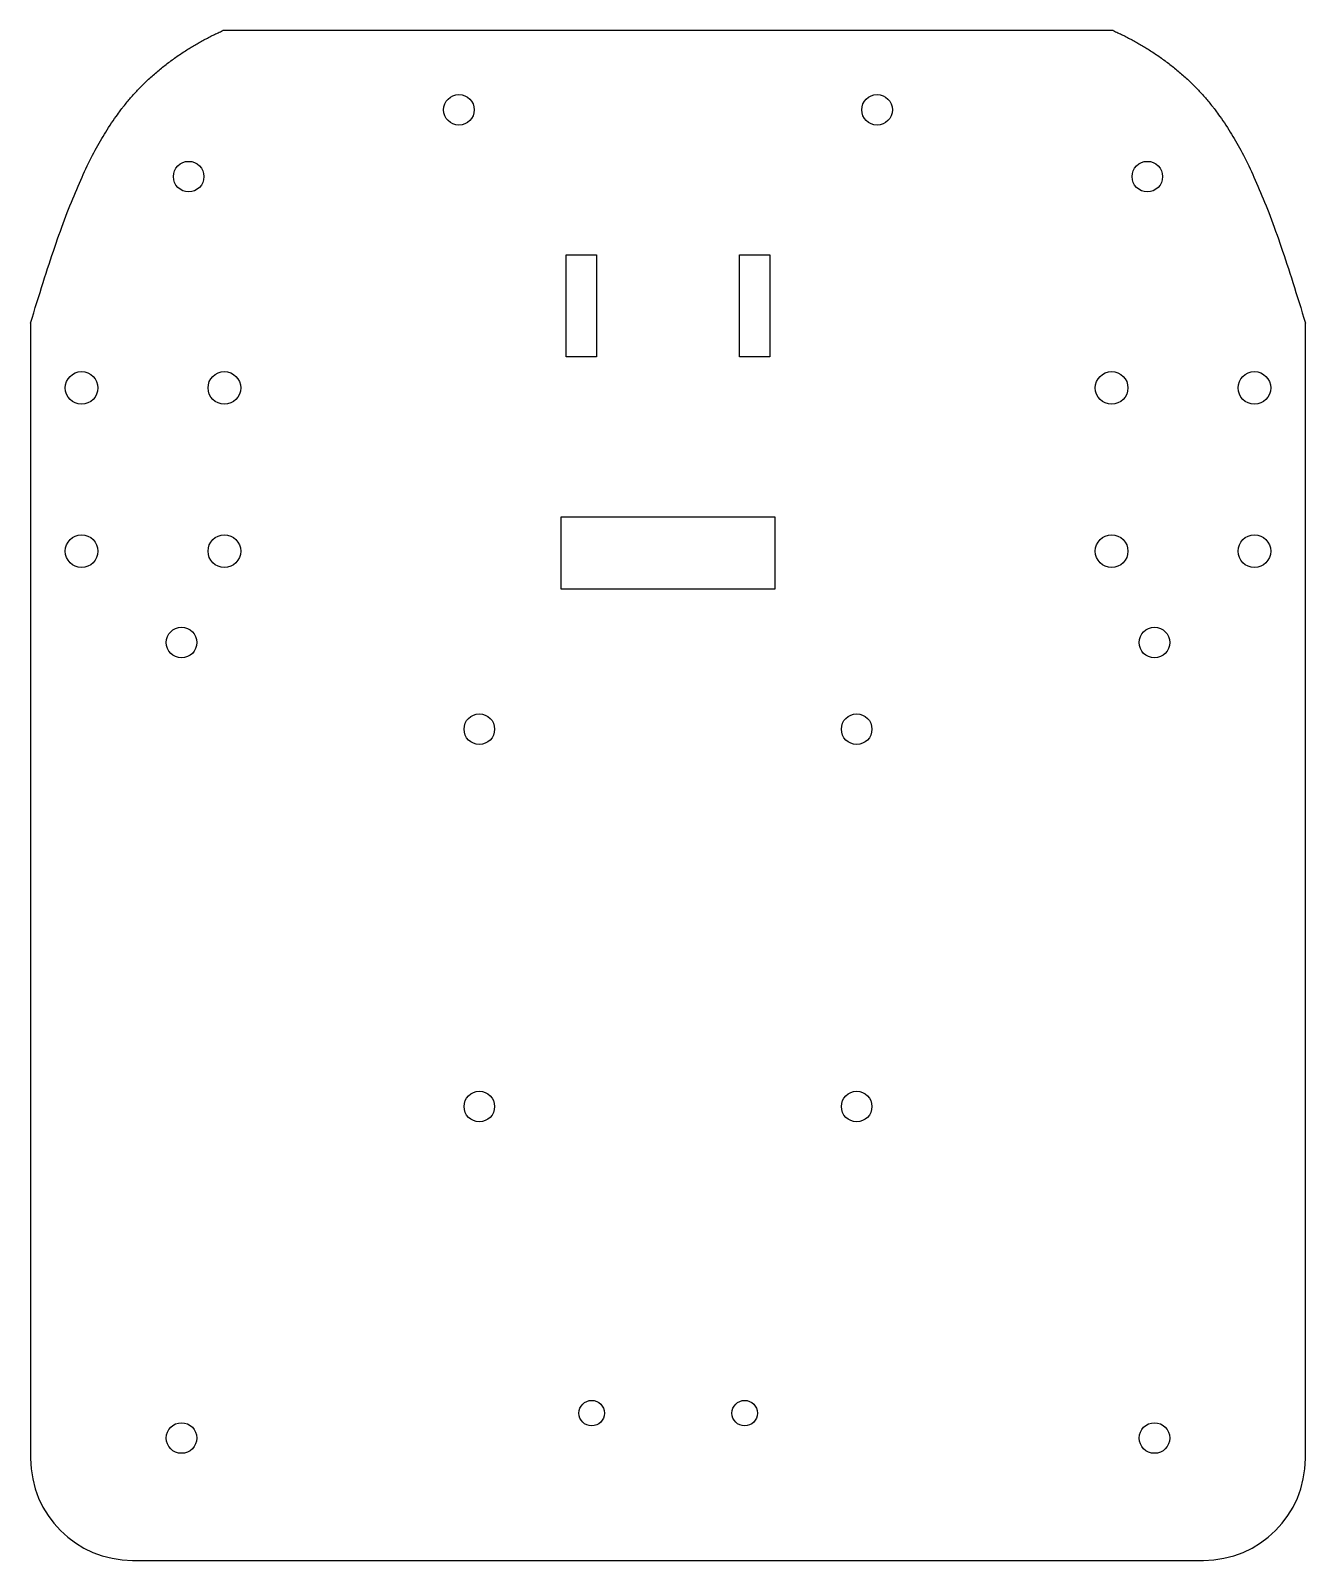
# Model space of a CAD drawing. Header units: millimetres. Extents: x 0 to 125, y 0 to 150.
import ezdxf

# ---------------------------------------------------------------- set-up
doc = ezdxf.new("R2010")
doc.units = ezdxf.units.MM

msp = doc.modelspace()

# ---------------------------------------------------------------- linework, layer by layer
at = {"color": 7, "linetype": 'Continuous', "lineweight": 25}
for p, q in [((106.16, 150), (18.84, 150)), ((52.5, 118), (52.5, 128)), ((52.5, 128), (55.5, 128)), ((55.5, 128), (55.5, 118)), ((69.5, 128), (72.5, 128)), ((69.5, 118), (69.5, 128)), ((72.5, 128), (72.5, 118)), ((0, 121.3), (0, 10)), ((125, 10), (125, 121.3)), ((55.5, 118), (52.5, 118)), ((72.5, 118), (69.5, 118)), ((52, 102.28), (52, 95.28)), ((73, 102.28), (52, 102.28)), ((73, 95.28), (73, 102.28)), ((52, 95.28), (73, 95.28)), ((10, 0), (115, 0))]:
    msp.add_line(p, q, dxfattribs=at)
for centre, radius in [((42, 142.23), 1.5), ((83, 142.23), 1.5), ((15.5, 135.68), 1.5), ((109.5, 135.68), 1.5), ((5, 114.96), 1.6), ((19, 114.96), 1.6), ((106, 114.96), 1.6), ((120, 114.96), 1.6), ((5, 98.96), 1.6), ((19, 98.96), 1.6), ((106, 98.96), 1.6), ((120, 98.96), 1.6), ((14.8, 90), 1.5), ((110.2, 90), 1.5), ((44, 81.5), 1.5), ((81, 81.5), 1.5), ((44, 44.5), 1.5), ((81, 44.5), 1.5), ((55.02, 14.44), 1.25), ((70.02, 14.44), 1.25), ((14.8, 12), 1.5), ((110.2, 12), 1.5)]:
    msp.add_circle(centre, radius, dxfattribs=at)
for centre, start, end in [((10, 10), 180, 270), ((115, 10), 270, 0)]:
    msp.add_arc(centre, 10, start, end, dxfattribs=at)
for points in [[(0, 121.3), (5.13, 138.55), (8.06, 143.17), (13.29, 147.49), (18.84, 150)], [(106.16, 150), (111.71, 147.49), (116.94, 143.17), (119.87, 138.55), (125, 121.3)]]:
    msp.add_open_spline(points, degree=4, dxfattribs=at)

doc.saveas('drawing.dxf')
